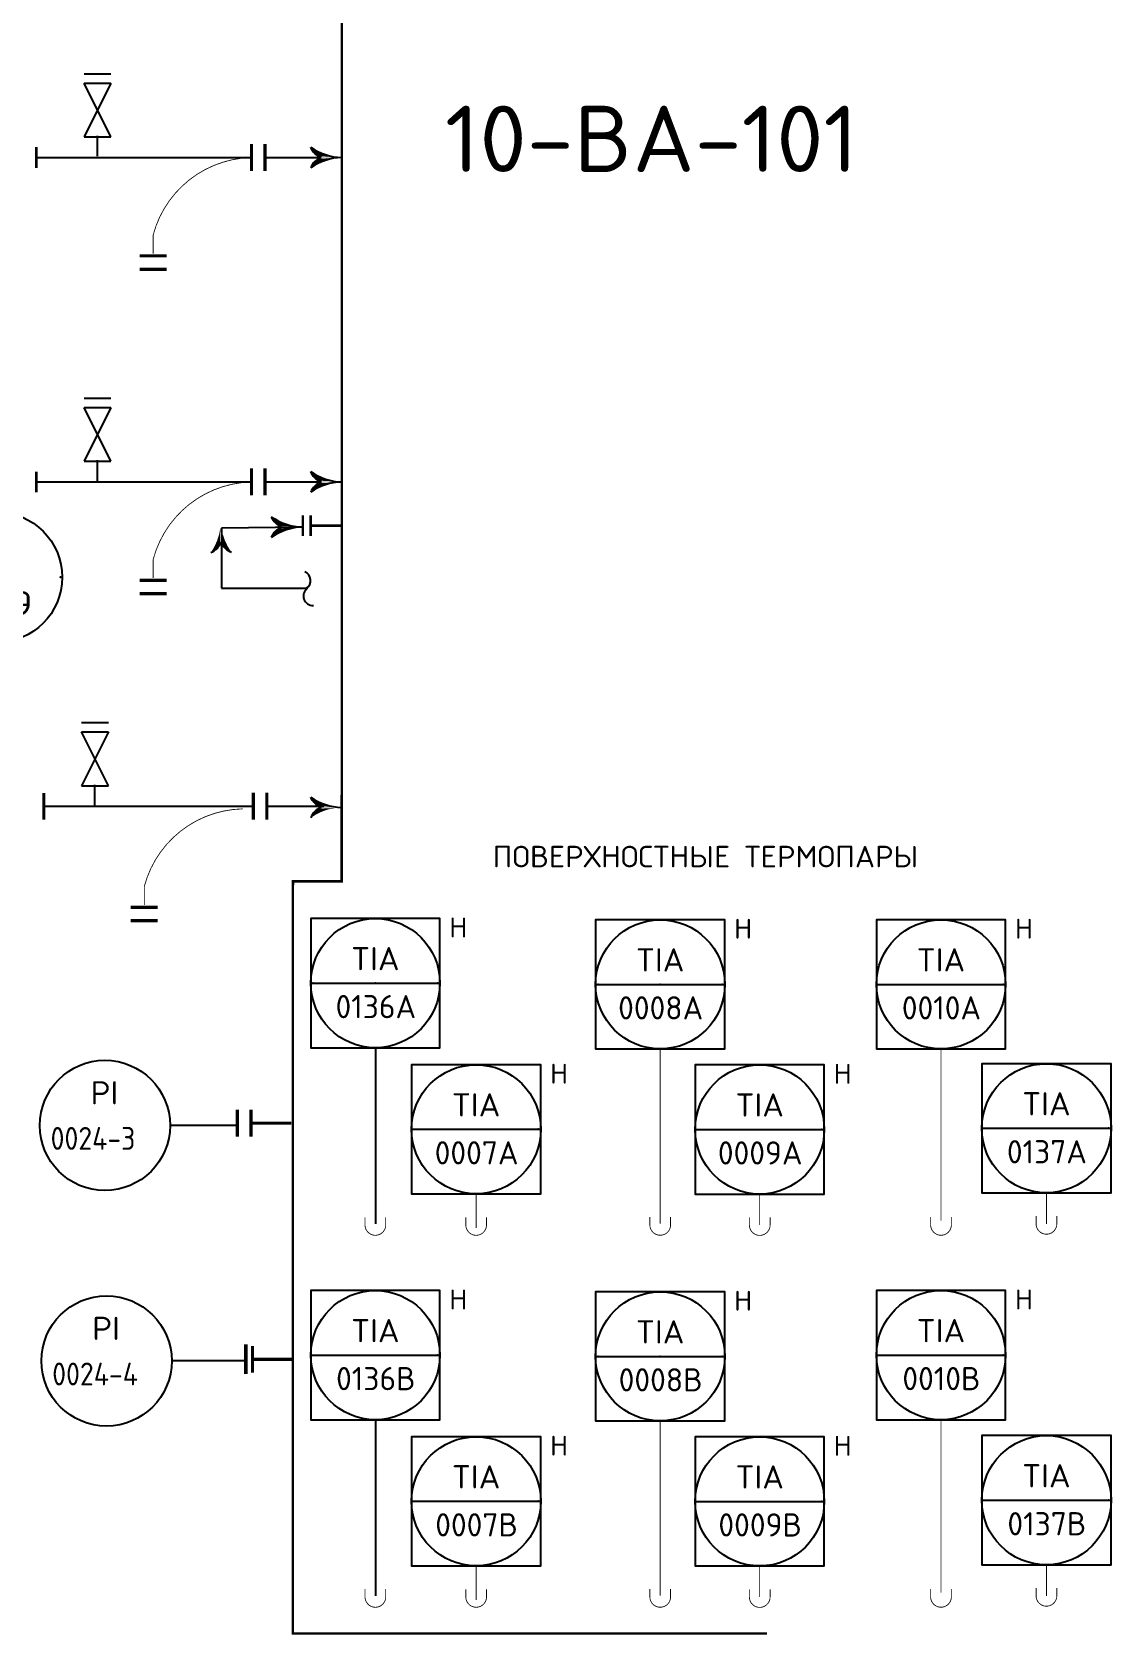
# Model space of a CAD drawing. Extents: x 270 to 589, y 86 to 206.
# Drawn here: x 312.08 to 318.59, y 95.84 to 105.5 of the extents above; entities that cross this region are included whole.
import ezdxf
from ezdxf.enums import TextEntityAlignment as Align

# ---------------------------------------------------------------- set-up
doc = ezdxf.new("R2010")
doc.units = 0
doc.header["$MEASUREMENT"] = 0
doc.linetypes.add('HIDDEN', pattern=[0.125, 0.0625, -0.0625])
doc.linetypes.add('SDASH', pattern=[0.09375, 0.046875, -0.046875])
doc.layers.get('0').update_dxf_attribs({"linetype": 'CONTINUOUS'})
for name, color, linetype in [('IN-ATTRIBS', 7, 'CONTINUOUS'), ('IN-EQUIPMENT', 7, 'CONTINUOUS'), ('IN-INSTRUMENT', 7, 'SDASH'), ('IN-MAJ-PROC', 3, 'CONTINUOUS'), ('IN-MIN-PROC', 7, 'CONTINUOUS')]:
    doc.layers.add(name, color=color, linetype=linetype)
doc.styles.add('ATTRIBS', font='SIMPLEX', dxfattribs={"width": 0.8, "height": 0.125})
doc.styles.add('NARROW', font='simplex', dxfattribs={"width": 0.75, "height": 0.1})
doc.styles.add('S1', font='SIMPLEX.shx')
doc.styles.add('SIMPLEX', font='SIMPLEX')

# ---------------------------------------------------------------- blocks, each defined once
blk = doc.blocks.new('PH35')
at = {"layer": 'IN-ATTRIBS'}
for p in [(0, 0.25), (-0.25, 0), (0, 0), (0.25, 0), (0, -0.25)]:
    blk.add_point(p, dxfattribs=at)
at = {"layer": 'IN-ATTRIBS', "flags": 1}
for tag, style, width, p in [('IDNUM', 'ATTRIBS', 0.8, (0.0087, 0.5838)), ('DWGNO', 'ATTRIBS', 0.8, (0.0029, 0.4474)), ('FILENO', 'ATTRIBS', 0.8, (-0.003, 0.3111)), ('LOC', 'ATTRIBS', 0.8, (-0.0799, -0.422)), ('SIG', 'ATTRIBS', 0.8, (-0.0872, -0.5633)), ('INSTALL', 'ATTRIBS', 0.8, (-0.0872, -0.6994)), ('SERV', 'ATTRIBS', 0.8, (-0.0834, -0.8376)), ('DATE', 'ATTRIBS', 0.8, (-0.0881, -0.9694)), ('DES', 'NARROW', 0.75, (-0.0866, -1.1017)), ('CSYS', 'NARROW', 0.75, (-0.0866, -1.2425))]:
    blk.add_attdef(tag, text='', height=0.1, dxfattribs=dict(at, style=style, width=width)).set_placement(p, align=Align.CENTER)
at = {"layer": 'IN-ATTRIBS', "style": 'ATTRIBS', "flags": 1}
blk.add_attdef('SYSCDI', text='', height=0.1, dxfattribs=at).set_placement((-0.3125, 0.3125), align=Align.RIGHT)
at = {"layer": 'IN-ATTRIBS', "style": 'S1'}
for tag, p in [('XT', (0.3241, 0.2568)), ('A1', (0.3233, 0.1153)), ('A2', (0.3233, -0.0347)), ('A3', (0.3233, -0.1847)), ('RES', (0.3233, -0.3422))]:
    blk.add_attdef(tag, p, '', height=0.1, dxfattribs=at)
at = {"layer": 'IN-ATTRIBS', "style": 'ATTRIBS'}
blk.add_attdef('SYSCDV', text='', height=0.1, dxfattribs=at).set_placement((-0.3125, 0.1411), align=Align.RIGHT)
at = {"layer": 'IN-ATTRIBS', "style": 'S1'}
for tag, p in [('INSTTYPE', (-0.0002, 0.0499)), ('TAGNUM', (0.0019, -0.1561)), ('MD', (0.4017, -0.5655)), ('SZ', (0.4017, -0.6963))]:
    blk.add_attdef(tag, text='', height=0.1, dxfattribs=at).set_placement(p, align=Align.CENTER)

msp = doc.modelspace()

# ---------------------------------------------------------------- linework, layer by layer
at = {"color": 2}
for p, q in [((312.3925, 105.2432), (312.555, 105.2432)), ((312.555, 105.1868), (312.3925, 104.8618)), ((312.3925, 105.1868), (312.555, 105.1868)), ((312.555, 104.8618), (312.3925, 105.1868)), ((312.3925, 104.8618), (312.555, 104.8618)), ((312.4719, 104.8676), (312.4718, 104.7445)), ((312.3925, 103.2838), (312.555, 103.2838)), ((312.555, 102.9023), (312.3925, 103.2273)), ((312.3925, 103.2273), (312.555, 103.2273)), ((312.555, 103.2273), (312.3925, 102.9023)), ((312.3925, 102.9023), (312.555, 102.9023)), ((312.4719, 102.9082), (312.4718, 102.7851)), ((312.3771, 101.3239), (312.5396, 101.3239)), ((312.3771, 101.2675), (312.5396, 101.2675)), ((312.5396, 101.2675), (312.3771, 100.9425)), ((312.5396, 100.9425), (312.3771, 101.2675)), ((312.3771, 100.9425), (312.5396, 100.9425)), ((312.4565, 100.9483), (312.4564, 100.8252))]:
    msp.add_line(p, q, dxfattribs=at)
at = {"color": 5, "linetype": 'CONTINUOUS'}
for p, q in [((313.7109, 102.5051), (313.2221, 102.4994)), ((313.2221, 102.4994), (313.2221, 102.1353)), ((313.2221, 102.1353), (313.731, 102.1353))]:
    msp.add_line(p, q, dxfattribs=at)
at = {"color": 3, "linetype": 'CONTINUOUS'}
msp.add_line((313.418, 100.829), (313.418, 100.8261), dxfattribs=at)
at = {"linetype": 'CONTINUOUS'}
for p, q in [((313.7619, 99.7507), (314.5419, 99.7507)), ((315.4819, 99.7433), (316.2619, 99.7433)), ((317.1773, 99.7433), (317.9573, 99.7433)), ((314.3704, 98.8677), (315.1504, 98.8677)), ((316.0828, 98.867), (316.8628, 98.867)), ((317.814, 98.8742), (318.594, 98.8742)), ((313.7619, 97.504), (314.5419, 97.504)), ((315.4819, 97.4966), (316.2619, 97.4966)), ((317.1773, 97.5041), (317.9573, 97.5041)), ((314.3704, 96.6211), (315.1504, 96.6211)), ((316.0828, 96.6204), (316.8628, 96.6204)), ((317.814, 96.6276), (318.594, 96.6276))]:
    msp.add_line(p, q, dxfattribs=at)
at = {"color": 7, "linetype": 'CONTINUOUS'}
for p, q in [((313.3189, 98.8914), (312.9122, 98.8914)), ((313.3693, 97.4686), (312.9219, 97.4686))]:
    msp.add_line(p, q, dxfattribs=at)
at = {"color": 3}
for points in [[(313.824, 104.7371, -0.206864), (313.7615, 104.7996, -0.206864)], [(313.949, 104.7371, 0.150368), (313.7615, 104.6746, 0.150368)], [(313.824, 104.7371, 0.206864), (313.7615, 104.6746, 0.206864)], [(313.824, 102.7776, -0.206864), (313.7615, 102.8401, -0.206864)], [(313.824, 102.7776, 0.206864), (313.7615, 102.7151, 0.206864)], [(313.949, 102.7776, 0.150368), (313.7615, 102.7151, 0.150368)], [(313.8241, 100.8118, -0.206864), (313.7616, 100.8743, -0.206864)], [(313.8241, 100.8118, 0.206864), (313.7616, 100.7493, 0.206864)]]:
    msp.add_lwpolyline(points, format="xyb", dxfattribs=at)
at = {"color": 6}
for points, const_width in [([(313.7143, 102.576), (313.7143, 102.451)], 0.015), ([(313.7615, 102.576), (313.7615, 102.451)], 0.015), ([(313.949, 102.5135), (313.7615, 102.5135)], 0.015), ([(313.4002, 98.8235), (313.4002, 98.986)], 0.0195), ([(313.6439, 98.9047), (313.4002, 98.9047)], 0.0195), ([(313.4098, 97.3974), (313.4098, 97.5599)], 0.0195), ([(313.6536, 97.4787), (313.4098, 97.4787)], 0.0195)]:
    msp.add_lwpolyline(points, dxfattribs=dict(at, const_width=const_width))
at = {"color": 6, "linetype": 'CONTINUOUS', "const_width": 0.016}
msp.add_lwpolyline([(313.9491, 100.886), (313.9491, 100.3658), (313.6544, 100.3658), (313.6544, 100.3434)], dxfattribs=at)
for points in [[(314.5419, 99.4408), (314.5419, 100.1407), (313.7619, 100.1407), (313.7619, 99.4408)], [(316.2619, 99.4334), (316.2619, 100.1333), (315.4819, 100.1333), (315.4819, 99.4334)], [(317.9573, 99.4334), (317.9573, 100.1333), (317.1773, 100.1333), (317.1773, 99.4334)], [(313.7619, 99.4408), (313.7619, 99.3607), (314.5419, 99.3607), (314.5419, 99.4408)], [(315.4819, 99.4334), (315.4819, 99.3533), (316.2619, 99.3533), (316.2619, 99.4334)], [(317.1773, 99.4334), (317.1773, 99.3533), (317.9573, 99.3533), (317.9573, 99.4334)], [(315.1504, 98.5579), (315.1504, 99.2577), (314.3704, 99.2577), (314.3704, 98.5579)], [(316.8628, 98.5572), (316.8628, 99.257), (316.0828, 99.257), (316.0828, 98.5572)], [(318.594, 98.5644), (318.594, 99.2642), (317.814, 99.2642), (317.814, 98.5644)], [(314.3704, 98.5579), (314.3704, 98.4777), (315.1504, 98.4777), (315.1504, 98.5579)], [(316.0828, 98.5572), (316.0828, 98.477), (316.8628, 98.477), (316.8628, 98.5572)], [(317.814, 98.5644), (317.814, 98.4842), (318.594, 98.4842), (318.594, 98.5644)], [(314.5419, 97.1942), (314.5419, 97.894), (313.7619, 97.894), (313.7619, 97.1942)], [(316.2619, 97.1868), (316.2619, 97.8866), (315.4819, 97.8866), (315.4819, 97.1868)], [(317.9573, 97.1943), (317.9573, 97.8941), (317.1773, 97.8941), (317.1773, 97.1943)], [(313.7619, 97.1942), (313.7619, 97.114), (314.5419, 97.114), (314.5419, 97.1942)], [(317.1773, 97.1943), (317.1773, 97.1141), (317.9573, 97.1141), (317.9573, 97.1943)], [(315.4819, 97.1868), (315.4819, 97.1066), (316.2619, 97.1066), (316.2619, 97.1868)], [(315.1504, 96.3112), (315.1504, 97.0111), (314.3704, 97.0111), (314.3704, 96.3112)], [(316.8628, 96.3106), (316.8628, 97.0104), (316.0828, 97.0104), (316.0828, 96.3106)], [(318.594, 96.3177), (318.594, 97.0176), (317.814, 97.0176), (317.814, 96.3177)], [(314.3704, 96.3112), (314.3704, 96.2311), (315.1504, 96.2311), (315.1504, 96.3112)], [(316.0828, 96.3106), (316.0828, 96.2304), (316.8628, 96.2304), (316.8628, 96.3106)], [(317.814, 96.3177), (317.814, 96.2376), (318.594, 96.2376), (318.594, 96.3177)]]:
    msp.add_lwpolyline(points)
for centre in [(311.867, 102.2019), (312.5189, 98.8914), (312.5286, 97.4686)]:
    msp.add_circle(centre, 0.3933)
at = {"color": 7, "linetype": 'CONTINUOUS'}
for centre in [(314.1519, 99.7507), (315.8719, 99.7433), (317.5673, 99.7433), (314.7604, 98.8677), (316.4728, 98.867), (318.204, 98.8742), (314.1519, 97.504), (315.8719, 97.4966), (317.5673, 97.5041), (314.7604, 96.6211), (316.4728, 96.6204), (318.204, 96.6276)]:
    msp.add_circle(centre, 0.39, dxfattribs=at)
at = {"color": 3}
for centre in [(313.9569, 105.073), (313.9569, 103.1136), (313.9569, 101.1477)]:
    msp.add_arc(centre, 0.336, 234.46232, 268.66778, dxfattribs=at)
at = {"color": 5}
for centre, radius, start, end in [((313.7187, 102.8411), 0.336, 234.46232, 268.66778), ((313.627, 102.6087), 0.1114, 201.62481, 248.37519), ((313.7187, 102.1692), 0.336, 91.33222, 125.53768), ((313.627, 102.4016), 0.1114, 111.62481, 158.37519), ((313.1158, 102.454), 0.1114, 292.37916, 339.12953), ((313.3229, 102.4567), 0.1114, 202.37916, 249.12953)]:
    msp.add_arc(centre, radius, start, end, dxfattribs=at)
at = {"color": 5, "linetype": 'CONTINUOUS'}
for centre, radius, start, end in [((313.7021, 102.1822), 0.0583, 306.51828, 65.7583), ((313.7744, 102.0881), 0.0569, 123.98504, 272.91275)]:
    msp.add_arc(centre, radius, start, end, dxfattribs=at)
at = {"color": 3}
for points in [[(313.7955, 104.7783), (313.7696, 104.7833), (313.7615, 104.7996)], [(313.8318, 104.7611), (313.7802, 104.7686), (313.7955, 104.7783), (313.7696, 104.7833)], [(313.8698, 104.7485), (313.793, 104.7557), (313.8318, 104.7611), (313.7802, 104.7686)], [(313.8698, 104.7257), (313.793, 104.7185), (313.8318, 104.713), (313.7802, 104.7056)], [(313.9091, 104.7404), (313.8078, 104.7451), (313.8698, 104.7485), (313.793, 104.7557)], [(313.9091, 104.7338), (313.8078, 104.729), (313.8698, 104.7257), (313.793, 104.7185)], [(313.949, 104.7371), (313.824, 104.7371), (313.9091, 104.7404), (313.8078, 104.7451)], [(313.949, 104.7371), (313.824, 104.7371), (313.9091, 104.7338), (313.8078, 104.729)], [(313.7955, 104.6959), (313.7696, 104.6909), (313.7615, 104.6746)], [(313.8318, 104.713), (313.7802, 104.7056), (313.7955, 104.6959), (313.7696, 104.6909)], [(313.7955, 102.8188), (313.7696, 102.8238), (313.7615, 102.8401)], [(313.8318, 102.8017), (313.7802, 102.8091), (313.7955, 102.8188), (313.7696, 102.8238)], [(313.8698, 102.789), (313.793, 102.7962), (313.8318, 102.8017), (313.7802, 102.8091)], [(313.9091, 102.7809), (313.8078, 102.7857), (313.8698, 102.789), (313.793, 102.7962)], [(313.7955, 102.7364), (313.7696, 102.7314), (313.7615, 102.7151)], [(313.8318, 102.7536), (313.7802, 102.7462), (313.7955, 102.7364), (313.7696, 102.7314)], [(313.8698, 102.7662), (313.793, 102.759), (313.8318, 102.7536), (313.7802, 102.7462)], [(313.9091, 102.7743), (313.8078, 102.7696), (313.8698, 102.7662), (313.793, 102.759)], [(313.949, 102.7776), (313.824, 102.7776), (313.9091, 102.7809), (313.8078, 102.7857)], [(313.949, 102.7776), (313.824, 102.7776), (313.9091, 102.7743), (313.8078, 102.7696)], [(313.7955, 100.8529), (313.7696, 100.858), (313.7616, 100.8743)], [(313.7955, 100.7706), (313.7696, 100.7655), (313.7616, 100.7493)], [(313.8318, 100.8358), (313.7802, 100.8432), (313.7955, 100.8529), (313.7696, 100.858)], [(313.8318, 100.7877), (313.7802, 100.7803), (313.7955, 100.7706), (313.7696, 100.7655)], [(313.8698, 100.8231), (313.793, 100.8304), (313.8318, 100.8358), (313.7802, 100.8432)], [(313.8698, 100.8004), (313.793, 100.7931), (313.8318, 100.7877), (313.7802, 100.7803)], [(313.9091, 100.8151), (313.8078, 100.8198), (313.8698, 100.8231), (313.793, 100.8304)], [(313.9091, 100.8084), (313.8078, 100.8037), (313.8698, 100.8004), (313.793, 100.7931)], [(313.9491, 100.8118), (313.8241, 100.8118), (313.9091, 100.8151), (313.8078, 100.8198)], [(313.9491, 100.8118), (313.8241, 100.8118), (313.9091, 100.8084), (313.8078, 100.8037)]]:
    msp.add_solid(points, dxfattribs=at)
at = {"color": 5}
for points in [[(313.5574, 102.5463), (313.5315, 102.5514), (313.5234, 102.5676)], [(313.5936, 102.5292), (313.542, 102.5366), (313.5574, 102.5463), (313.5315, 102.5514)], [(313.6317, 102.5165), (313.5549, 102.5238), (313.5936, 102.5292), (313.542, 102.5366)], [(313.671, 102.5085), (313.5696, 102.5132), (313.6317, 102.5165), (313.5549, 102.5238)], [(313.671, 102.5018), (313.5696, 102.4971), (313.6317, 102.4938), (313.5549, 102.4865)], [(313.7109, 102.5051), (313.5859, 102.5051), (313.671, 102.5085), (313.5696, 102.5132)], [(313.7109, 102.5051), (313.5859, 102.5051), (313.671, 102.5018), (313.5696, 102.4971)], [(313.1958, 102.4217), (313.189, 102.37), (313.1791, 102.3852), (313.1744, 102.3592)], [(313.2079, 102.4599), (313.2017, 102.383), (313.1958, 102.4217), (313.189, 102.37)], [(313.2155, 102.4993), (313.2121, 102.3979), (313.2079, 102.4599), (313.2017, 102.383)], [(313.2221, 102.4994), (313.2282, 102.3981), (313.2307, 102.4602), (313.2389, 102.3835)], [(313.2307, 102.4602), (313.2389, 102.3835), (313.2439, 102.4223), (313.252, 102.3708)], [(313.2439, 102.4223), (313.252, 102.3708), (313.2615, 102.3863), (313.2668, 102.3604)], [(313.5574, 102.4639), (313.5315, 102.4589), (313.5234, 102.4426)], [(313.5936, 102.4811), (313.542, 102.4737), (313.5574, 102.4639), (313.5315, 102.4589)], [(313.6317, 102.4938), (313.5549, 102.4865), (313.5936, 102.4811), (313.542, 102.4737)], [(313.1791, 102.3852), (313.1744, 102.3592), (313.1582, 102.351)], [(313.2615, 102.3863), (313.2668, 102.3604), (313.2832, 102.3526)]]:
    msp.add_solid(points, dxfattribs=at)
at = {"layer": 'IN-ATTRIBS'}
for p in [(314.1519, 100.1407), (315.8719, 100.1333), (313.7769, 99.7507), (314.1519, 99.7507), (314.5269, 99.7507), (315.4969, 99.7433), (315.8719, 99.7433), (316.2469, 99.7433), (317.9423, 99.7433), (314.1519, 99.3607), (315.1354, 98.8677), (316.8478, 98.867), (318.579, 98.8742), (314.5269, 97.504), (315.4969, 97.4966), (315.8719, 97.4966), (316.2469, 97.4966), (317.9423, 97.5041), (315.1354, 96.6211), (316.8478, 96.6204), (318.579, 96.6276)]:
    msp.add_point(p, dxfattribs=at)
at = {"layer": 'IN-EQUIPMENT', "color": 6}
for points, const_width in [([(313.949, 111.0361), (313.949, 100.887)], 0.015), ([(313.6536, 100.3503), (313.6536, 95.8231), (316.5157, 95.8231)], 0.015), ([(313.3189, 98.986), (313.3189, 98.8235)], 0.0195), ([(313.3693, 97.569), (313.3693, 97.3903)], 0.0215)]:
    msp.add_lwpolyline(points, dxfattribs=dict(at, const_width=const_width))
at = {"layer": 'IN-EQUIPMENT', "color": 3}
for points, const_width in [([(313.4036, 104.8183), (313.4036, 104.6558)], 0.0195), ([(313.4848, 104.8183), (313.4848, 104.6558)], 0.0195), ([(312.1043, 104.7996), (312.1043, 104.6746)], 0.015), ([(312.7286, 104.1431), (312.8911, 104.1431)], 0.0195), ([(312.7286, 104.0618), (312.8911, 104.0618)], 0.0195), ([(312.1043, 102.8401), (312.1043, 102.7151)], 0.015), ([(313.4036, 102.8589), (313.4036, 102.6964)], 0.0195), ([(313.4848, 102.8589), (313.4848, 102.6964)], 0.0195), ([(312.7286, 102.1836), (312.8911, 102.1836)], 0.0195), ([(312.7286, 102.1023), (312.8911, 102.1023)], 0.0195), ([(312.1499, 100.8994), (312.1499, 100.7369)], 0.0195), ([(313.4149, 100.9003), (313.4149, 100.7378)], 0.0195), ([(313.4962, 100.9003), (313.4962, 100.7378)], 0.0195), ([(312.6751, 100.2091), (312.8376, 100.2091)], 0.0195), ([(312.6751, 100.1279), (312.8376, 100.1279)], 0.0195)]:
    msp.add_lwpolyline(points, dxfattribs=dict(at, const_width=const_width))
at = {"layer": 'IN-MAJ-PROC', "color": 3}
for p, q in [((312.1036, 104.7371), (313.1264, 104.7371)), ((312.7786, 104.7371), (313.4036, 104.7371)), ((313.4848, 104.7371), (313.8098, 104.7371)), ((312.1036, 102.7776), (313.1264, 102.7776)), ((312.7786, 102.7776), (313.4036, 102.7776)), ((313.4848, 102.7776), (313.8098, 102.7776)), ((312.1499, 100.82), (313.4157, 100.82)), ((313.4962, 100.8191), (313.8399, 100.8191))]:
    msp.add_line(p, q, dxfattribs=at)
at = {"layer": 'IN-MIN-PROC', "color": 7}
for p, q in [((314.1519, 99.3607), (314.1519, 98.2974)), ((314.1519, 97.114), (314.1519, 96.0508))]:
    msp.add_line(p, q, dxfattribs=at)
at = {"layer": 'IN-MIN-PROC', "color": 5, "linetype": 'HIDDEN', "const_width": 0.005}
for points in [[(312.8098, 104.1572), (312.8098, 104.2683, -0.334094), (313.4036, 104.7371)], [(312.8098, 102.1978), (312.8098, 102.3089, -0.334094), (313.4036, 102.7776)], [(312.7564, 100.2233), (312.7564, 100.3344, -0.334094), (313.3501, 100.8032)]]:
    msp.add_lwpolyline(points, format="xyb", dxfattribs=at)
at = {"layer": 'IN-MIN-PROC', "color": 7}
for points, const_width in [([(315.8719, 99.3533), (315.8719, 98.2974)], 0.005), ([(317.5673, 99.3533), (317.5673, 98.3151)], 0.005), ([(314.7604, 98.4777), (314.7604, 98.2714)], 0.0055), ([(316.4728, 98.477), (316.4728, 98.2895)], 0.005), ([(318.204, 98.4842), (318.204, 98.2967)], 0.005), ([(315.8719, 97.1066), (315.8719, 96.0508)], 0.005), ([(317.5673, 97.1141), (317.5673, 96.0684)], 0.005), ([(314.7604, 96.2311), (314.7604, 96.0248)], 0.0055), ([(316.4728, 96.2304), (316.4728, 96.0429)], 0.005), ([(318.204, 96.2376), (318.204, 96.0501)], 0.005)]:
    msp.add_lwpolyline(points, dxfattribs=dict(at, const_width=const_width))
at = {"layer": 'IN-MIN-PROC', "color": 7, "const_width": 0.005}
for points in [[(314.2144, 98.3371), (314.2144, 98.2902, -1), (314.0894, 98.2902), (314.0894, 98.3371)], [(314.8229, 98.3371), (314.8229, 98.2902, -1), (314.6979, 98.2902), (314.6979, 98.3371)], [(315.9344, 98.3373), (315.9344, 98.2904, -1), (315.8094, 98.2904), (315.8094, 98.3373)], [(316.5353, 98.3364), (316.5353, 98.2895, -1), (316.4103, 98.2895), (316.4103, 98.3364)], [(317.6298, 98.3373), (317.6298, 98.2904, -1), (317.5048, 98.2904), (317.5048, 98.3373)], [(318.2665, 98.3436), (318.2665, 98.2967, -1), (318.1415, 98.2967), (318.1415, 98.3436)], [(314.2144, 96.0905), (314.2144, 96.0436, -1), (314.0894, 96.0436), (314.0894, 96.0905)], [(314.8229, 96.0904), (314.8229, 96.0436, -1), (314.6979, 96.0436), (314.6979, 96.0904)], [(315.9344, 96.0907), (315.9344, 96.0438, -1), (315.8094, 96.0438), (315.8094, 96.0907)], [(316.5353, 96.0898), (316.5353, 96.0429, -1), (316.4103, 96.0429), (316.4103, 96.0898)], [(317.6298, 96.0907), (317.6298, 96.0438, -1), (317.5048, 96.0438), (317.5048, 96.0907)], [(318.2665, 96.0969), (318.2665, 96.0501, -1), (318.1415, 96.0501), (318.1415, 96.0969)]]:
    msp.add_lwpolyline(points, format="xyb", dxfattribs=at)

# ---------------------------------------------------------------- block references
at = {"layer": 'IN-INSTRUMENT', "color": 7}
ref = msp.add_blockref('PH35', (311.867, 102.2019), dxfattribs=dict(at, xscale=1.53, yscale=1.5, zscale=1.573))
ref.add_attrib('INSTTYPE', 'PI', dxfattribs={"layer": 'IN-ATTRIBS', "color": 7, "height": 0.15, "style": 'S1', "width": 1.02}).set_placement((311.8667, 102.2768), align=Align.CENTER)
ref.add_attrib('TAGNUM', '0159', dxfattribs={"layer": 'IN-ATTRIBS', "color": 7, "height": 0.15, "style": 'S1', "width": 1.02}).set_placement((311.8698, 101.9678), align=Align.CENTER)

# ---------------------------------------------------------------- texts
at = {"color": 4, "linetype": 'CONTINUOUS', "style": 'S1'}
msp.add_text('10-BA-101', height=0.4, dxfattribs=at).set_placement((314.572, 104.6501))
at = {"linetype": 'CONTINUOUS', "style": 'SIMPLEX'}
msp.add_text('ПОВЕРХНОСТНЫЕ ТЕРМОПАРЫ', height=0.13, dxfattribs=at).set_placement((314.8595, 100.45))
at = {"color": 7, "linetype": 'CONTINUOUS'}
for s, height, style, p in [('H', 0.12, 'SIMPLEX', (314.5984, 100.0269)), ('H', 0.12, 'SIMPLEX', (316.3184, 100.0195)), ('H', 0.12, 'SIMPLEX', (318.0139, 100.0195)), ('H', 0.12, 'SIMPLEX', (315.207, 99.1439)), ('H', 0.12, 'SIMPLEX', (316.9194, 99.1432)), ('PI', 0.14, 'S1', (312.4324, 99.0184)), ('H', 0.12, 'SIMPLEX', (314.5984, 97.7802)), ('H', 0.12, 'SIMPLEX', (316.3184, 97.7728)), ('H', 0.12, 'SIMPLEX', (318.0139, 97.7803)), ('PI', 0.14, 'S1', (312.4421, 97.5956)), ('H', 0.12, 'SIMPLEX', (315.207, 96.8973)), ('H', 0.12, 'SIMPLEX', (316.9194, 96.8966))]:
    msp.add_text(s, height=height, dxfattribs=dict(at, style=style)).set_placement(p)
at = {"color": 7, "linetype": 'CONTINUOUS', "style": 'S1', "width": 0.85}
for s, p in [('0024-3', (312.1907, 98.7439)), ('0024-4', (312.2004, 97.321))]:
    msp.add_text(s, height=0.138, dxfattribs=at).set_placement(p)
at = {"layer": 'IN-ATTRIBS', "style": 'S1'}
for p in [(314.1516, 99.8285), (315.8716, 99.8211), (317.5671, 99.8211), (314.7602, 98.9456), (316.4726, 98.9449), (318.2038, 98.9521), (314.1516, 97.5819), (315.8716, 97.5745), (317.5671, 97.582), (314.7602, 96.6989), (316.4726, 96.6983), (318.2038, 96.7054)]:
    msp.add_attdef('TIA', text='', height=0.14, dxfattribs=at).set_placement(p, align=Align.CENTER)
at = {"layer": 'IN-ATTRIBS', "style": 'S1', "width": 0.95}
for tag, p in [('0136A', (314.1547, 99.5387)), ('0008A', (315.8747, 99.5313)), ('0010A', (317.5701, 99.5313)), ('0007A', (314.7632, 98.6558)), ('0009A', (316.4756, 98.6551)), ('0137A', (318.2068, 98.6623)), ('0136B', (314.1547, 97.2921)), ('0008B', (315.8747, 97.2847)), ('0010B', (317.5701, 97.2922)), ('0007B', (314.7632, 96.4091)), ('0009B', (316.4756, 96.4085)), ('0137B', (318.2068, 96.4156))]:
    msp.add_attdef(tag, text='', height=0.14, dxfattribs=at).set_placement(p, align=Align.CENTER)

doc.saveas('drawing.dxf')
